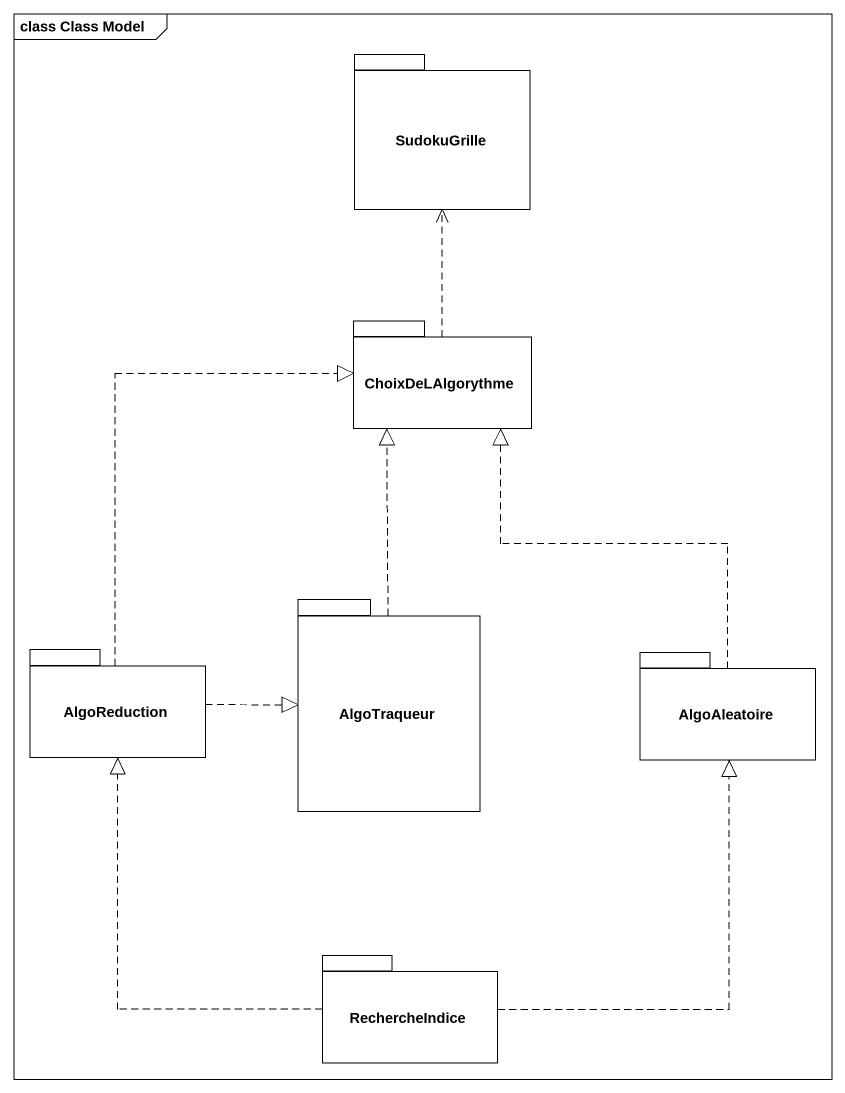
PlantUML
@startuml
mainframe class Class Model
package SudokuGrille {
}
package ChoixDeLAlgorythme {
}
package AlgoTraqueur {
}
package AlgoReduction {
}
package AlgoAleatoire {
}
package RechercheIndice {
}
ChoixDeLAlgorythme .up.> SudokuGrille
AlgoTraqueur .up.|> ChoixDeLAlgorythme
AlgoReduction .up.|> ChoixDeLAlgorythme
AlgoReduction .right.|> AlgoTraqueur
AlgoAleatoire .up.|> ChoixDeLAlgorythme
RechercheIndice .up.|> AlgoReduction
RechercheIndice .up.|> AlgoAleatoire
@enduml
